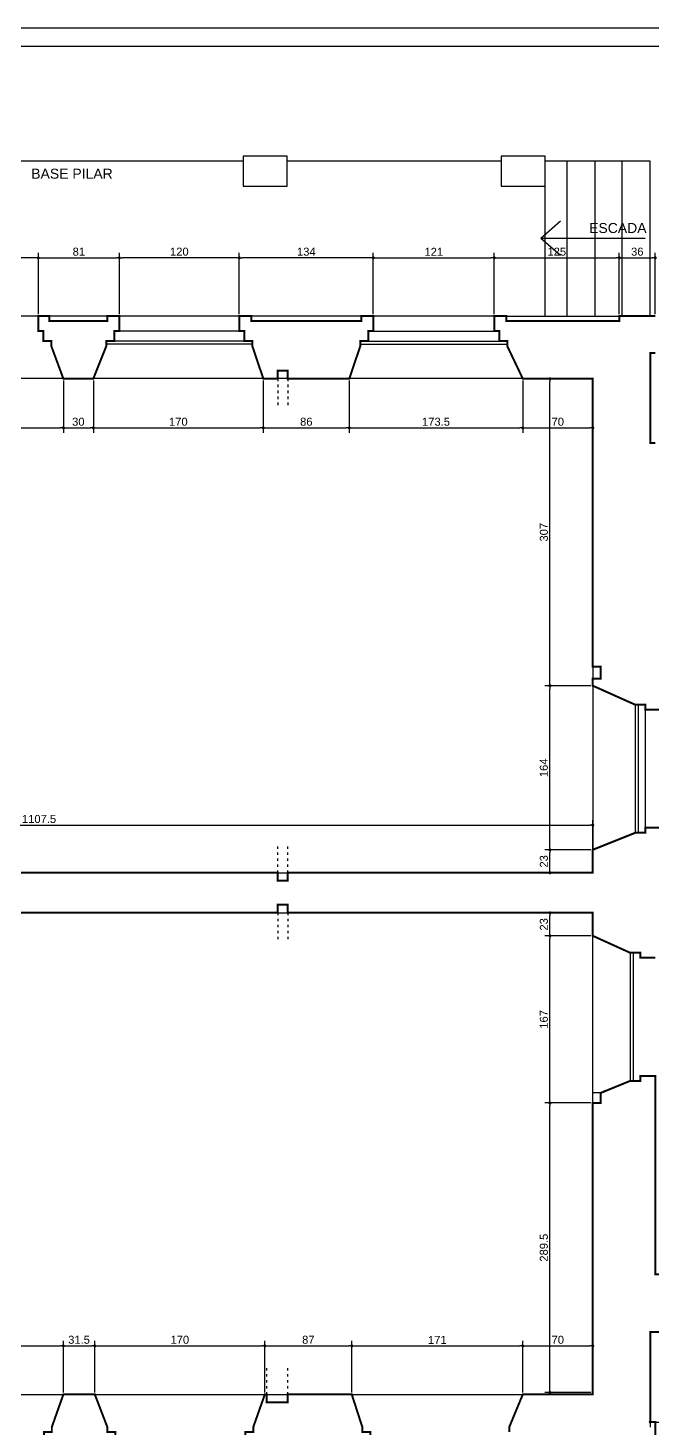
# Model space of a CAD drawing. Extents: x -6873 to 8611, y -8363 to -1732.
# Drawn here: x -5174 to -4550, y -5413 to -4013 of the extents above; entities that cross this region are included whole.
import ezdxf

# ---------------------------------------------------------------- set-up
doc = ezdxf.new("R2010")
doc.units = 0
doc.header["$PDMODE"] = 35
doc.linetypes.add('ACAD_ISO03W100', pattern=[30, 12, -18])
doc.layers.get('0').update_dxf_attribs({"linetype": 'CONTINUOUS'})
doc.layers.get('DEFPOINTS').update_dxf_attribs({"linetype": 'CONTINUOUS'})
for name, color, linetype in [('COTA', 7, 'CONTINUOUS'), ('PAREDE', 7, 'CONTINUOUS'), ('PAREDE_FINA', 7, 'CONTINUOUS')]:
    doc.layers.add(name, color=color, linetype=linetype)
doc.styles.add('TEXTO', font='ARIAL.TTF')
doc.dimstyles.new('COTA', dxfattribs={"dimtxt": 8, "dimasz": 3, "dimexe": 5, "dimexo": 2, "dimgap": 2, "dimtad": 1, "dimdec": 1, "dimdsep": 46, "dimtxsty": 'TEXTO', "dimblk1": 'DOT', "dimblk2": 'DOT', "dimsah": 1, "dimcen": 0, "dimclrd": 256, "dimclre": 256, "dimclrt": 256, "dimadec": 0, "dimazin": 0, "dimtfac": 1, "dimtdec": 4, "dimtmove": 0, "dimatfit": 3, "dimldrblk": 'DOT', "dimfxl": 1, "dimtolj": 1, "dimtzin": 0, "dimarcsym": 0})

# ---------------------------------------------------------------- blocks, each defined once
blk = doc.blocks.new('_DOT')
at = {"color": 0, "linetype": 'ByBlock'}
blk.add_line((-0.5, 0), (-1, 0), dxfattribs=at)
at = {"color": 0, "linetype": 'ByBlock', "const_width": 0.5}
blk.add_lwpolyline([(-0.25, 0, 1), (0.25, 0, 1)], format="xyb", close=True, dxfattribs=at)
blk = doc.blocks.new('*D14')
at = {"layer": 'COTA', "lineweight": -2}
for p, q in [((-5304.9, -5377.2), (-5304.9, -5325.6)), ((-5301.9, -5330.6), (-5142.1, -5330.6)), ((-5139.1, -5377.2), (-5139.1, -5325.6))]:
    blk.add_line(p, q, dxfattribs=at)
at = {"layer": 'DEFPOINTS', "color": 0}
for p in [(-5139.1, -5330.6), (-5304.9, -5379.2), (-5139.1, -5379.2)]:
    blk.add_point(p, dxfattribs=at)
at = {"layer": 'COTA', "lineweight": -2, "xscale": 3, "yscale": 3, "zscale": 3, "rotation": 180}
blk.add_blockref('_DOT', (-5304.9, -5330.6), dxfattribs=at)
at = {"layer": 'COTA', "lineweight": -2, "xscale": 3, "yscale": 3, "zscale": 3}
blk.add_blockref('_DOT', (-5139.1, -5330.6), dxfattribs=at)
at = {"layer": 'COTA', "insert": (-5222, -5324.5), "char_height": 8, "attachment_point": 5, "style": 'TEXTO'}
blk.add_mtext('\\A1;165.8', dxfattribs=at)
blk = doc.blocks.new('*D15')
at = {"layer": 'COTA', "lineweight": -2}
for p, q in [((-5139.1, -5377.2), (-5139.1, -5325.6)), ((-5136.1, -5330.6), (-5110.6, -5330.6)), ((-5107.6, -5377.2), (-5107.6, -5325.6))]:
    blk.add_line(p, q, dxfattribs=at)
at = {"layer": 'DEFPOINTS', "color": 0}
for p in [(-5107.6, -5330.6), (-5139.1, -5379.2), (-5107.6, -5379.2)]:
    blk.add_point(p, dxfattribs=at)
at = {"layer": 'COTA', "lineweight": -2, "xscale": 3, "yscale": 3, "zscale": 3, "rotation": 180}
blk.add_blockref('_DOT', (-5139.1, -5330.6), dxfattribs=at)
at = {"layer": 'COTA', "lineweight": -2, "xscale": 3, "yscale": 3, "zscale": 3}
blk.add_blockref('_DOT', (-5107.6, -5330.6), dxfattribs=at)
at = {"layer": 'COTA', "insert": (-5123.4, -5324.5), "char_height": 8, "attachment_point": 5, "style": 'TEXTO'}
blk.add_mtext('\\A1;31.5', dxfattribs=at)
blk = doc.blocks.new('*D16')
at = {"layer": 'COTA', "lineweight": -2}
for p, q in [((-5107.6, -5377.2), (-5107.6, -5325.6)), ((-5104.6, -5330.6), (-4940.6, -5330.6)), ((-4937.6, -5377.2), (-4937.6, -5325.6))]:
    blk.add_line(p, q, dxfattribs=at)
at = {"layer": 'DEFPOINTS', "color": 0}
for p in [(-4937.6, -5330.6), (-5107.6, -5379.2), (-4937.6, -5379.2)]:
    blk.add_point(p, dxfattribs=at)
at = {"layer": 'COTA', "lineweight": -2, "xscale": 3, "yscale": 3, "zscale": 3, "rotation": 180}
blk.add_blockref('_DOT', (-5107.6, -5330.6), dxfattribs=at)
at = {"layer": 'COTA', "lineweight": -2, "xscale": 3, "yscale": 3, "zscale": 3}
blk.add_blockref('_DOT', (-4937.6, -5330.6), dxfattribs=at)
at = {"layer": 'COTA', "insert": (-5022.6, -5324.5), "char_height": 8, "attachment_point": 5, "style": 'TEXTO'}
blk.add_mtext('\\A1;170', dxfattribs=at)
blk = doc.blocks.new('*D17')
at = {"layer": 'COTA', "lineweight": -2}
for p, q in [((-4937.6, -5377.2), (-4937.6, -5325.6)), ((-4934.6, -5330.6), (-4853.6, -5330.6)), ((-4850.6, -5377.2), (-4850.6, -5325.6))]:
    blk.add_line(p, q, dxfattribs=at)
at = {"layer": 'DEFPOINTS', "color": 0}
for p in [(-4850.6, -5330.6), (-4937.6, -5379.2), (-4850.6, -5379.2)]:
    blk.add_point(p, dxfattribs=at)
at = {"layer": 'COTA', "lineweight": -2, "xscale": 3, "yscale": 3, "zscale": 3, "rotation": 180}
blk.add_blockref('_DOT', (-4937.6, -5330.6), dxfattribs=at)
at = {"layer": 'COTA', "lineweight": -2, "xscale": 3, "yscale": 3, "zscale": 3}
blk.add_blockref('_DOT', (-4850.6, -5330.6), dxfattribs=at)
at = {"layer": 'COTA', "insert": (-4894.1, -5324.5), "char_height": 8, "attachment_point": 5, "style": 'TEXTO'}
blk.add_mtext('\\A1;87', dxfattribs=at)
blk = doc.blocks.new('*D18')
at = {"layer": 'COTA', "lineweight": -2}
for p, q in [((-4850.6, -5377.2), (-4850.6, -5325.6)), ((-4847.6, -5330.6), (-4682.6, -5330.6)), ((-4679.6, -5377.2), (-4679.6, -5325.6))]:
    blk.add_line(p, q, dxfattribs=at)
at = {"layer": 'DEFPOINTS', "color": 0}
for p in [(-4679.6, -5330.6), (-4850.6, -5379.2), (-4679.6, -5379.2)]:
    blk.add_point(p, dxfattribs=at)
at = {"layer": 'COTA', "lineweight": -2, "xscale": 3, "yscale": 3, "zscale": 3, "rotation": 180}
blk.add_blockref('_DOT', (-4850.6, -5330.6), dxfattribs=at)
at = {"layer": 'COTA', "lineweight": -2, "xscale": 3, "yscale": 3, "zscale": 3}
blk.add_blockref('_DOT', (-4679.6, -5330.6), dxfattribs=at)
at = {"layer": 'COTA', "insert": (-4765.1, -5324.6), "char_height": 8, "attachment_point": 5, "style": 'TEXTO'}
blk.add_mtext('\\A1;171', dxfattribs=at)
blk = doc.blocks.new('*D25')
at = {"layer": 'COTA', "lineweight": -2}
for p, q in [((-4679.6, -5377.2), (-4679.6, -5325.6)), ((-4676.6, -5330.6), (-4612.6, -5330.6)), ((-4609.6, -5377.2), (-4609.6, -5325.6))]:
    blk.add_line(p, q, dxfattribs=at)
at = {"layer": 'DEFPOINTS', "color": 0}
for p in [(-4609.6, -5330.6), (-4679.6, -5379.2), (-4609.6, -5379.2)]:
    blk.add_point(p, dxfattribs=at)
at = {"layer": 'COTA', "lineweight": -2, "xscale": 3, "yscale": 3, "zscale": 3, "rotation": 180}
blk.add_blockref('_DOT', (-4679.6, -5330.6), dxfattribs=at)
at = {"layer": 'COTA', "lineweight": -2, "xscale": 3, "yscale": 3, "zscale": 3}
blk.add_blockref('_DOT', (-4609.6, -5330.6), dxfattribs=at)
at = {"layer": 'COTA', "insert": (-4644.6, -5324.5), "char_height": 8, "attachment_point": 5, "style": 'TEXTO'}
blk.add_mtext('\\A1;70', dxfattribs=at)
blk = doc.blocks.new('*D75')
at = {"layer": 'COTA', "lineweight": -2}
for p, q in [((-5284.1, -4299.2), (-5284.1, -4237.9)), ((-5164.1, -4299.2), (-5164.1, -4237.9)), ((-5167.1, -4242.9), (-5281.1, -4242.9))]:
    blk.add_line(p, q, dxfattribs=at)
at = {"layer": 'DEFPOINTS', "color": 0}
for p in [(-5284.1, -4242.9), (-5284.1, -4301.2), (-5164.1, -4301.2)]:
    blk.add_point(p, dxfattribs=at)
at = {"layer": 'COTA', "lineweight": -2, "xscale": 3, "yscale": 3, "zscale": 3, "rotation": 180}
blk.add_blockref('_DOT', (-5284.1, -4242.9), dxfattribs=at)
at = {"layer": 'COTA', "lineweight": -2, "xscale": 3, "yscale": 3, "zscale": 3}
blk.add_blockref('_DOT', (-5164.1, -4242.9), dxfattribs=at)
at = {"layer": 'COTA', "insert": (-5224.1, -4236.8), "char_height": 8, "attachment_point": 5, "style": 'TEXTO'}
blk.add_mtext('\\A1;120', dxfattribs=at)
blk = doc.blocks.new('*D76')
at = {"layer": 'COTA', "lineweight": -2}
for p, q in [((-5164.1, -4299.2), (-5164.1, -4237.9)), ((-5083.1, -4299.2), (-5083.1, -4237.9)), ((-5161.1, -4242.9), (-5086.1, -4242.9))]:
    blk.add_line(p, q, dxfattribs=at)
at = {"layer": 'DEFPOINTS', "color": 0}
for p in [(-5083.1, -4242.9), (-5164.1, -4301.2), (-5083.1, -4301.2)]:
    blk.add_point(p, dxfattribs=at)
at = {"layer": 'COTA', "lineweight": -2, "xscale": 3, "yscale": 3, "zscale": 3, "rotation": 180}
blk.add_blockref('_DOT', (-5164.1, -4242.9), dxfattribs=at)
at = {"layer": 'COTA', "lineweight": -2, "xscale": 3, "yscale": 3, "zscale": 3}
blk.add_blockref('_DOT', (-5083.1, -4242.9), dxfattribs=at)
at = {"layer": 'COTA', "insert": (-5123.6, -4236.8), "char_height": 8, "attachment_point": 5, "style": 'TEXTO'}
blk.add_mtext('\\A1;81', dxfattribs=at)
blk = doc.blocks.new('*D77')
at = {"layer": 'COTA', "lineweight": -2}
for p, q in [((-5083.1, -4299.2), (-5083.1, -4237.9)), ((-4963.1, -4299.2), (-4963.1, -4237.9)), ((-4966.1, -4242.9), (-5080.1, -4242.9))]:
    blk.add_line(p, q, dxfattribs=at)
at = {"layer": 'DEFPOINTS', "color": 0}
for p in [(-5083.1, -4242.9), (-5083.1, -4301.2), (-4963.1, -4301.2)]:
    blk.add_point(p, dxfattribs=at)
at = {"layer": 'COTA', "lineweight": -2, "xscale": 3, "yscale": 3, "zscale": 3, "rotation": 180}
blk.add_blockref('_DOT', (-5083.1, -4242.9), dxfattribs=at)
at = {"layer": 'COTA', "lineweight": -2, "xscale": 3, "yscale": 3, "zscale": 3}
blk.add_blockref('_DOT', (-4963.1, -4242.9), dxfattribs=at)
at = {"layer": 'COTA', "insert": (-5023.1, -4236.8), "char_height": 8, "attachment_point": 5, "style": 'TEXTO'}
blk.add_mtext('\\A1;120', dxfattribs=at)
blk = doc.blocks.new('*D78')
at = {"layer": 'COTA', "lineweight": -2}
for p, q in [((-4963.1, -4299.2), (-4963.1, -4237.9)), ((-4829.1, -4299.2), (-4829.1, -4237.9)), ((-4832.1, -4242.9), (-4960.1, -4242.9))]:
    blk.add_line(p, q, dxfattribs=at)
at = {"layer": 'DEFPOINTS', "color": 0}
for p in [(-4963.1, -4242.9), (-4963.1, -4301.2), (-4829.1, -4301.2)]:
    blk.add_point(p, dxfattribs=at)
at = {"layer": 'COTA', "lineweight": -2, "xscale": 3, "yscale": 3, "zscale": 3, "rotation": 180}
blk.add_blockref('_DOT', (-4963.1, -4242.9), dxfattribs=at)
at = {"layer": 'COTA', "lineweight": -2, "xscale": 3, "yscale": 3, "zscale": 3}
blk.add_blockref('_DOT', (-4829.1, -4242.9), dxfattribs=at)
at = {"layer": 'COTA', "insert": (-4896.1, -4236.8), "char_height": 8, "attachment_point": 5, "style": 'TEXTO'}
blk.add_mtext('\\A1;134', dxfattribs=at)
blk = doc.blocks.new('*D79')
at = {"layer": 'COTA', "lineweight": -2}
for p, q in [((-4829.1, -4299.2), (-4829.1, -4237.9)), ((-4708.1, -4299.2), (-4708.1, -4237.9)), ((-4826.1, -4242.9), (-4711.1, -4242.9))]:
    blk.add_line(p, q, dxfattribs=at)
at = {"layer": 'DEFPOINTS', "color": 0}
for p in [(-4708.1, -4242.9), (-4829.1, -4301.2), (-4708.1, -4301.2)]:
    blk.add_point(p, dxfattribs=at)
at = {"layer": 'COTA', "lineweight": -2, "xscale": 3, "yscale": 3, "zscale": 3, "rotation": 180}
blk.add_blockref('_DOT', (-4829.1, -4242.9), dxfattribs=at)
at = {"layer": 'COTA', "lineweight": -2, "xscale": 3, "yscale": 3, "zscale": 3}
blk.add_blockref('_DOT', (-4708.1, -4242.9), dxfattribs=at)
at = {"layer": 'COTA', "insert": (-4768.6, -4236.9), "char_height": 8, "attachment_point": 5, "style": 'TEXTO'}
blk.add_mtext('\\A1;121', dxfattribs=at)
blk = doc.blocks.new('*D80')
at = {"layer": 'COTA', "lineweight": -2}
for p, q in [((-4708.1, -4299.2), (-4708.1, -4237.9)), ((-4583.1, -4299.2), (-4583.1, -4237.9)), ((-4705.1, -4242.9), (-4586.1, -4242.9))]:
    blk.add_line(p, q, dxfattribs=at)
at = {"layer": 'DEFPOINTS', "color": 0}
for p in [(-4583.1, -4242.9), (-4708.1, -4301.2), (-4583.1, -4301.2)]:
    blk.add_point(p, dxfattribs=at)
at = {"layer": 'COTA', "lineweight": -2, "xscale": 3, "yscale": 3, "zscale": 3, "rotation": 180}
blk.add_blockref('_DOT', (-4708.1, -4242.9), dxfattribs=at)
at = {"layer": 'COTA', "lineweight": -2, "xscale": 3, "yscale": 3, "zscale": 3}
blk.add_blockref('_DOT', (-4583.1, -4242.9), dxfattribs=at)
at = {"layer": 'COTA', "insert": (-4645.6, -4236.8), "char_height": 8, "attachment_point": 5, "style": 'TEXTO'}
blk.add_mtext('\\A1;125', dxfattribs=at)
blk = doc.blocks.new('*D82')
at = {"layer": 'COTA', "lineweight": -2}
for p, q in [((-5310.1, -4365.7), (-5310.1, -4417.9)), ((-5139.1, -4365.7), (-5139.1, -4417.9)), ((-5307.1, -4412.9), (-5142.1, -4412.9))]:
    blk.add_line(p, q, dxfattribs=at)
at = {"layer": 'DEFPOINTS', "color": 0}
for p in [(-5310.1, -4363.7), (-5139.1, -4363.7), (-5139.1, -4412.9)]:
    blk.add_point(p, dxfattribs=at)
at = {"layer": 'COTA', "lineweight": -2, "xscale": 3, "yscale": 3, "zscale": 3, "rotation": 180}
blk.add_blockref('_DOT', (-5310.1, -4412.9), dxfattribs=at)
at = {"layer": 'COTA', "lineweight": -2, "xscale": 3, "yscale": 3, "zscale": 3}
blk.add_blockref('_DOT', (-5139.1, -4412.9), dxfattribs=at)
at = {"layer": 'COTA', "insert": (-5224.6, -4406.9), "char_height": 8, "attachment_point": 5, "style": 'TEXTO'}
blk.add_mtext('\\A1;171', dxfattribs=at)
blk = doc.blocks.new('*D83')
at = {"layer": 'COTA', "lineweight": -2}
for p, q in [((-5139.1, -4365.7), (-5139.1, -4417.9)), ((-5109.1, -4365.7), (-5109.1, -4417.9)), ((-5136.1, -4412.9), (-5112.1, -4412.9))]:
    blk.add_line(p, q, dxfattribs=at)
at = {"layer": 'DEFPOINTS', "color": 0}
for p in [(-5139.1, -4363.7), (-5109.1, -4363.7), (-5109.1, -4412.9)]:
    blk.add_point(p, dxfattribs=at)
at = {"layer": 'COTA', "lineweight": -2, "xscale": 3, "yscale": 3, "zscale": 3, "rotation": 180}
blk.add_blockref('_DOT', (-5139.1, -4412.9), dxfattribs=at)
at = {"layer": 'COTA', "lineweight": -2, "xscale": 3, "yscale": 3, "zscale": 3}
blk.add_blockref('_DOT', (-5109.1, -4412.9), dxfattribs=at)
at = {"layer": 'COTA', "insert": (-5124.1, -4406.8), "char_height": 8, "attachment_point": 5, "style": 'TEXTO'}
blk.add_mtext('\\A1;30', dxfattribs=at)
blk = doc.blocks.new('*D84')
at = {"layer": 'COTA', "lineweight": -2}
for p, q in [((-5109.1, -4365.7), (-5109.1, -4417.9)), ((-4939.1, -4365.7), (-4939.1, -4417.9)), ((-5106.1, -4412.9), (-4942.1, -4412.9))]:
    blk.add_line(p, q, dxfattribs=at)
at = {"layer": 'DEFPOINTS', "color": 0}
for p in [(-5109.1, -4363.7), (-4939.1, -4363.7), (-4939.1, -4412.9)]:
    blk.add_point(p, dxfattribs=at)
at = {"layer": 'COTA', "lineweight": -2, "xscale": 3, "yscale": 3, "zscale": 3, "rotation": 180}
blk.add_blockref('_DOT', (-5109.1, -4412.9), dxfattribs=at)
at = {"layer": 'COTA', "lineweight": -2, "xscale": 3, "yscale": 3, "zscale": 3}
blk.add_blockref('_DOT', (-4939.1, -4412.9), dxfattribs=at)
at = {"layer": 'COTA', "insert": (-5024.1, -4406.8), "char_height": 8, "attachment_point": 5, "style": 'TEXTO'}
blk.add_mtext('\\A1;170', dxfattribs=at)
blk = doc.blocks.new('*D85')
at = {"layer": 'COTA', "lineweight": -2}
for p, q in [((-4939.1, -4365.7), (-4939.1, -4417.9)), ((-4853.1, -4365.7), (-4853.1, -4417.9)), ((-4936.1, -4412.9), (-4856.1, -4412.9))]:
    blk.add_line(p, q, dxfattribs=at)
at = {"layer": 'DEFPOINTS', "color": 0}
for p in [(-4939.1, -4363.7), (-4853.1, -4363.7), (-4853.1, -4412.9)]:
    blk.add_point(p, dxfattribs=at)
at = {"layer": 'COTA', "lineweight": -2, "xscale": 3, "yscale": 3, "zscale": 3, "rotation": 180}
blk.add_blockref('_DOT', (-4939.1, -4412.9), dxfattribs=at)
at = {"layer": 'COTA', "lineweight": -2, "xscale": 3, "yscale": 3, "zscale": 3}
blk.add_blockref('_DOT', (-4853.1, -4412.9), dxfattribs=at)
at = {"layer": 'COTA', "insert": (-4896.1, -4406.8), "char_height": 8, "attachment_point": 5, "style": 'TEXTO'}
blk.add_mtext('\\A1;86', dxfattribs=at)
blk = doc.blocks.new('*D86')
at = {"layer": 'COTA', "lineweight": -2}
for p, q in [((-4853.1, -4365.7), (-4853.1, -4417.9)), ((-4679.6, -4365.7), (-4679.6, -4417.9)), ((-4850.1, -4412.9), (-4682.6, -4412.9))]:
    blk.add_line(p, q, dxfattribs=at)
at = {"layer": 'DEFPOINTS', "color": 0}
for p in [(-4853.1, -4363.7), (-4679.6, -4363.7), (-4679.6, -4412.9)]:
    blk.add_point(p, dxfattribs=at)
at = {"layer": 'COTA', "lineweight": -2, "xscale": 3, "yscale": 3, "zscale": 3, "rotation": 180}
blk.add_blockref('_DOT', (-4853.1, -4412.9), dxfattribs=at)
at = {"layer": 'COTA', "lineweight": -2, "xscale": 3, "yscale": 3, "zscale": 3}
blk.add_blockref('_DOT', (-4679.6, -4412.9), dxfattribs=at)
at = {"layer": 'COTA', "insert": (-4766.4, -4406.8), "char_height": 8, "attachment_point": 5, "style": 'TEXTO'}
blk.add_mtext('\\A1;173.5', dxfattribs=at)
blk = doc.blocks.new('*D87')
at = {"layer": 'COTA', "lineweight": -2}
for p, q in [((-4679.6, -4365.7), (-4679.6, -4417.9)), ((-4609.6, -4365.7), (-4609.6, -4417.9)), ((-4676.6, -4412.9), (-4612.6, -4412.9))]:
    blk.add_line(p, q, dxfattribs=at)
at = {"layer": 'DEFPOINTS', "color": 0}
for p in [(-4679.6, -4363.7), (-4609.6, -4363.7), (-4609.6, -4412.9)]:
    blk.add_point(p, dxfattribs=at)
at = {"layer": 'COTA', "lineweight": -2, "xscale": 3, "yscale": 3, "zscale": 3, "rotation": 180}
blk.add_blockref('_DOT', (-4679.6, -4412.9), dxfattribs=at)
at = {"layer": 'COTA', "lineweight": -2, "xscale": 3, "yscale": 3, "zscale": 3}
blk.add_blockref('_DOT', (-4609.6, -4412.9), dxfattribs=at)
at = {"layer": 'COTA', "insert": (-4644.6, -4406.8), "char_height": 8, "attachment_point": 5, "style": 'TEXTO'}
blk.add_mtext('\\A1;70', dxfattribs=at)
blk = doc.blocks.new('*D88')
at = {"layer": 'COTA', "lineweight": -2}
for p, q in [((-4611.6, -5087.7), (-4657.4, -5087.7)), ((-4652.4, -5374.2), (-4652.4, -5090.7)), ((-4611.6, -5377.2), (-4657.4, -5377.2))]:
    blk.add_line(p, q, dxfattribs=at)
at = {"layer": 'DEFPOINTS', "color": 0}
for p in [(-4652.4, -5087.7), (-4609.6, -5087.7), (-4609.6, -5377.2)]:
    blk.add_point(p, dxfattribs=at)
at = {"layer": 'COTA', "lineweight": -2, "xscale": 3, "yscale": 3, "zscale": 3}
for p, rotation in [((-4652.4, -5087.7), 90), ((-4652.4, -5377.2), 270)]:
    blk.add_blockref('_DOT', p, dxfattribs=dict(at, rotation=rotation))
at = {"layer": 'COTA', "insert": (-4658.5, -5232.4), "char_height": 8, "attachment_point": 5, "rotation": 90, "style": 'TEXTO'}
blk.add_mtext('\\A1;289.5', dxfattribs=at)
blk = doc.blocks.new('*D89')
at = {"layer": 'COTA', "lineweight": -2}
for p, q in [((-4611.6, -4920.7), (-4657.4, -4920.7)), ((-4652.4, -5084.7), (-4652.4, -4923.7)), ((-4611.6, -5087.7), (-4657.4, -5087.7))]:
    blk.add_line(p, q, dxfattribs=at)
at = {"layer": 'DEFPOINTS', "color": 0}
for p in [(-4652.4, -4920.7), (-4609.6, -4920.7), (-4609.6, -5087.7)]:
    blk.add_point(p, dxfattribs=at)
at = {"layer": 'COTA', "lineweight": -2, "xscale": 3, "yscale": 3, "zscale": 3}
for p, rotation in [((-4652.4, -4920.7), 90), ((-4652.4, -5087.7), 270)]:
    blk.add_blockref('_DOT', p, dxfattribs=dict(at, rotation=rotation))
at = {"layer": 'COTA', "insert": (-4658.5, -5004.2), "char_height": 8, "attachment_point": 5, "rotation": 90, "style": 'TEXTO'}
blk.add_mtext('\\A1;167', dxfattribs=at)
blk = doc.blocks.new('*D90')
at = {"layer": 'COTA', "lineweight": -2}
for p, q in [((-4611.6, -4897.7), (-4657.4, -4897.7)), ((-4652.4, -4917.7), (-4652.4, -4900.7)), ((-4611.6, -4920.7), (-4657.4, -4920.7))]:
    blk.add_line(p, q, dxfattribs=at)
at = {"layer": 'DEFPOINTS', "color": 0}
for p in [(-4652.4, -4897.7), (-4609.6, -4897.7), (-4609.6, -4920.7)]:
    blk.add_point(p, dxfattribs=at)
at = {"layer": 'COTA', "lineweight": -2, "xscale": 3, "yscale": 3, "zscale": 3}
for p, rotation in [((-4652.4, -4897.7), 90), ((-4652.4, -4920.7), 270)]:
    blk.add_blockref('_DOT', p, dxfattribs=dict(at, rotation=rotation))
at = {"layer": 'COTA', "insert": (-4658.5, -4909.2), "char_height": 8, "attachment_point": 5, "rotation": 90, "style": 'TEXTO'}
blk.add_mtext('\\A1;23', dxfattribs=at)
blk = doc.blocks.new('*D102')
at = {"layer": 'COTA', "lineweight": -2}
for p, q in [((-4583.1, -4299.2), (-4583.1, -4237.9)), ((-4547.1, -4299.2), (-4547.1, -4237.9)), ((-4580.1, -4242.9), (-4550.1, -4242.9))]:
    blk.add_line(p, q, dxfattribs=at)
at = {"layer": 'DEFPOINTS', "color": 0}
for p in [(-4547.1, -4242.9), (-4583.1, -4301.2), (-4547.1, -4301.2)]:
    blk.add_point(p, dxfattribs=at)
at = {"layer": 'COTA', "lineweight": -2, "xscale": 3, "yscale": 3, "zscale": 3, "rotation": 180}
blk.add_blockref('_DOT', (-4583.1, -4242.9), dxfattribs=at)
at = {"layer": 'COTA', "lineweight": -2, "xscale": 3, "yscale": 3, "zscale": 3}
blk.add_blockref('_DOT', (-4547.1, -4242.9), dxfattribs=at)
at = {"layer": 'COTA', "insert": (-4565.1, -4236.8), "char_height": 8, "attachment_point": 5, "style": 'TEXTO'}
blk.add_mtext('\\A1;36', dxfattribs=at)
blk = doc.blocks.new('*D127')
at = {"layer": 'COTA', "lineweight": -2}
for p, q in [((-4611.6, -4834.7), (-4657.4, -4834.7)), ((-4652.4, -4854.7), (-4652.4, -4837.7)), ((-4611.6, -4857.7), (-4657.4, -4857.7))]:
    blk.add_line(p, q, dxfattribs=at)
at = {"layer": 'DEFPOINTS', "color": 0}
for p in [(-4652.4, -4834.7), (-4609.6, -4834.7), (-4609.6, -4857.7)]:
    blk.add_point(p, dxfattribs=at)
at = {"layer": 'COTA', "lineweight": -2, "xscale": 3, "yscale": 3, "zscale": 3}
for p, rotation in [((-4652.4, -4834.7), 90), ((-4652.4, -4857.7), 270)]:
    blk.add_blockref('_DOT', p, dxfattribs=dict(at, rotation=rotation))
at = {"layer": 'COTA', "insert": (-4658.5, -4846.2), "char_height": 8, "attachment_point": 5, "rotation": 90, "style": 'TEXTO'}
blk.add_mtext('\\A1;23', dxfattribs=at)
blk = doc.blocks.new('*D128')
at = {"layer": 'COTA', "lineweight": -2}
for p, q in [((-4611.6, -4670.6), (-4657.4, -4670.6)), ((-4652.4, -4831.7), (-4652.4, -4673.6)), ((-4611.6, -4834.7), (-4657.4, -4834.7))]:
    blk.add_line(p, q, dxfattribs=at)
at = {"layer": 'DEFPOINTS', "color": 0}
for p in [(-4652.4, -4670.6), (-4609.6, -4670.6), (-4609.6, -4834.7)]:
    blk.add_point(p, dxfattribs=at)
at = {"layer": 'COTA', "lineweight": -2, "xscale": 3, "yscale": 3, "zscale": 3}
for p, rotation in [((-4652.4, -4670.6), 90), ((-4652.4, -4834.7), 270)]:
    blk.add_blockref('_DOT', p, dxfattribs=dict(at, rotation=rotation))
at = {"layer": 'COTA', "insert": (-4658.5, -4752.7), "char_height": 8, "attachment_point": 5, "rotation": 90, "style": 'TEXTO'}
blk.add_mtext('\\A1;164', dxfattribs=at)
blk = doc.blocks.new('*D129')
at = {"layer": 'COTA', "lineweight": -2}
for p, q in [((-4611.6, -4363.7), (-4657.4, -4363.7)), ((-4652.4, -4667.6), (-4652.4, -4366.7)), ((-4611.6, -4670.6), (-4657.4, -4670.6))]:
    blk.add_line(p, q, dxfattribs=at)
at = {"layer": 'DEFPOINTS', "color": 0}
for p in [(-4652.4, -4363.7), (-4609.6, -4363.7), (-4609.6, -4670.6)]:
    blk.add_point(p, dxfattribs=at)
at = {"layer": 'COTA', "lineweight": -2, "xscale": 3, "yscale": 3, "zscale": 3}
for p, rotation in [((-4652.4, -4363.7), 90), ((-4652.4, -4670.6), 270)]:
    blk.add_blockref('_DOT', p, dxfattribs=dict(at, rotation=rotation))
at = {"layer": 'COTA', "insert": (-4658.5, -4517.2), "char_height": 8, "attachment_point": 5, "rotation": 90, "style": 'TEXTO'}
blk.add_mtext('\\A1;307', dxfattribs=at)
blk = doc.blocks.new('*D133')
at = {"layer": 'COTA', "lineweight": -2}
for p, q in [((-5717.1, -4855.7), (-5717.1, -4805)), ((-5714.1, -4810), (-4612.6, -4810)), ((-4609.6, -4855.7), (-4609.6, -4805))]:
    blk.add_line(p, q, dxfattribs=at)
at = {"layer": 'DEFPOINTS', "color": 0}
for p in [(-4609.6, -4810), (-5717.1, -4857.7), (-4609.6, -4857.7)]:
    blk.add_point(p, dxfattribs=at)
at = {"layer": 'COTA', "lineweight": -2, "xscale": 3, "yscale": 3, "zscale": 3, "rotation": 180}
blk.add_blockref('_DOT', (-5717.1, -4810), dxfattribs=at)
at = {"layer": 'COTA', "lineweight": -2, "xscale": 3, "yscale": 3, "zscale": 3}
blk.add_blockref('_DOT', (-4609.6, -4810), dxfattribs=at)
at = {"layer": 'COTA', "insert": (-5163.4, -4803.9), "char_height": 8, "attachment_point": 5, "style": 'TEXTO'}
blk.add_mtext('\\A1;1107.5', dxfattribs=at)
blk = doc.blocks.new('*D137')
at = {"layer": 'COTA', "lineweight": -2}
for p, q in [((-4552.1, -5318.7), (-4552.1, -5411.7)), ((-4052.1, -5323.7), (-4052.1, -5411.7)), ((-4549.1, -5406.7), (-4055.1, -5406.7))]:
    blk.add_line(p, q, dxfattribs=at)
at = {"layer": 'DEFPOINTS', "color": 0}
for p in [(-4552.1, -5316.7), (-4052.1, -5321.7), (-4052.1, -5406.7)]:
    blk.add_point(p, dxfattribs=at)
at = {"layer": 'COTA', "lineweight": -2, "xscale": 3, "yscale": 3, "zscale": 3, "rotation": 180}
blk.add_blockref('_DOT', (-4552.1, -5406.7), dxfattribs=at)
at = {"layer": 'COTA', "lineweight": -2, "xscale": 3, "yscale": 3, "zscale": 3}
blk.add_blockref('_DOT', (-4052.1, -5406.7), dxfattribs=at)
at = {"layer": 'COTA', "insert": (-4302.1, -5400.6), "char_height": 8, "attachment_point": 5, "style": 'TEXTO'}
blk.add_mtext('\\A1;500', dxfattribs=at)

msp = doc.modelspace()

# ---------------------------------------------------------------- linework, layer by layer
at = {"layer": 'PAREDE', "const_width": 2}
for points in [[(-5164.11, -4301.16), (-5153.11, -4301.16), (-5153.11, -4306.16), (-5095.11, -4306.16), (-5095.11, -4301.16), (-5083.11, -4301.16), (-5083.11, -4316.16), (-5088.11, -4316.16), (-5088.11, -4326.16), (-5096.11, -4326.16), (-5096.11, -4331.16), (-5109.11, -4363.66), (-5139.11, -4363.66), (-5151.11, -4331.16), (-5151.11, -4326.16), (-5159.11, -4326.16), (-5159.11, -4316.16), (-5164.11, -4316.16)], [(-4914.61, -4355.66), (-4924.61, -4355.66), (-4924.61, -4363.66), (-4939.11, -4363.66), (-4950.11, -4331.16), (-4950.11, -4326.16), (-4958.11, -4326.16), (-4958.11, -4316.16), (-4963.11, -4316.16), (-4963.11, -4301.16), (-4951.11, -4301.16), (-4951.11, -4306.16), (-4841.11, -4306.16), (-4841.11, -4301.16), (-4829.11, -4301.16), (-4829.11, -4316.16), (-4834.11, -4316.16), (-4834.11, -4326.16), (-4842.11, -4326.16), (-4842.11, -4331.16), (-4853.11, -4363.66), (-4914.61, -4363.66)], [(-5150.61, -5411.66), (-5150.61, -5416.66), (-5158.61, -5416.66), (-5158.61, -5426.66), (-5163.61, -5426.66), (-5163.61, -5441.66), (-5152.61, -5441.66), (-5152.61, -5436.66), (-5094.11, -5436.66), (-5094.11, -5441.66), (-5082.11, -5441.66), (-5082.11, -5426.66), (-5087.11, -5426.66), (-5087.11, -5416.66), (-5095.11, -5416.66), (-5095.11, -5411.66), (-5107.61, -5379.16), (-5139.11, -5379.16)], [(-4935.61, -5387.16), (-4914.61, -5387.16), (-4914.61, -5379.16), (-4850.61, -5379.16), (-4840.11, -5411.66), (-4840.11, -5416.66), (-4832.11, -5416.66), (-4832.11, -5426.66), (-4827.11, -5426.66), (-4827.11, -5441.66), (-4838.11, -5441.66), (-4838.11, -5436.66), (-4950.11, -5436.66), (-4950.11, -5441.66), (-4962.11, -5441.66), (-4962.11, -5426.66), (-4957.11, -5426.66), (-4957.11, -5416.66), (-4949.11, -5416.66), (-4949.11, -5411.66), (-4937.61, -5379.16), (-4935.61, -5379.16)]]:
    msp.add_lwpolyline(points, close=True, dxfattribs=at)
for points in [[(-4547.11, -4301.16), (-4583.11, -4301.16), (-4583.11, -4306.16), (-4696.11, -4306.16), (-4696.11, -4301.16), (-4708.11, -4301.16), (-4708.11, -4316.16), (-4703.11, -4316.16), (-4703.11, -4326.16), (-4695.11, -4326.16), (-4695.11, -4331.16), (-4679.61, -4363.66), (-4609.61, -4363.66), (-4609.61, -4651.66), (-4601.61, -4651.66), (-4601.61, -4663.66), (-4609.61, -4663.66), (-4609.61, -4670.64), (-4567.11, -4689.66), (-4557.11, -4689.66), (-4557.11, -4694.66), (-4542.11, -4694.66)], [(-4547.11, -4428.16), (-4552.11, -4428.16), (-4552.11, -4338.16), (-4547.11, -4338.16)], [(-5326.86, -4857.66), (-4924.61, -4857.66), (-4924.61, -4865.66), (-4914.61, -4865.66), (-4914.61, -4857.66), (-4609.61, -4857.66), (-4609.61, -4834.66), (-4567.11, -4817.66), (-4557.11, -4817.66), (-4557.11, -4812.66), (-4542.11, -4812.66)], [(-4547.11, -4942.66), (-4562.11, -4942.66), (-4562.11, -4937.66), (-4572.11, -4937.66), (-4609.61, -4920.66), (-4609.61, -4897.66), (-4914.61, -4897.66), (-4914.61, -4889.66), (-4924.61, -4889.66), (-4924.61, -4897.66), (-5326.86, -4897.66)], [(-4547.11, -5441.66), (-4547.11, -5406.66), (-4552.11, -5406.66), (-4552.11, -5316.66), (-4547.11, -5316.66), (-4484.11, -5316.66), (-4484.11, -5291.66), (-4492.11, -5291.66), (-4492.11, -5259.16), (-4547.11, -5259.16), (-4547.11, -5060.66), (-4562.11, -5060.66), (-4562.11, -5065.66), (-4572.11, -5065.66), (-4601.61, -5077.66), (-4601.61, -5087.66), (-4609.61, -5087.66), (-4609.61, -5379.16), (-4679.61, -5379.16), (-4693.11, -5411.66), (-4693.11, -5416.66)]]:
    msp.add_lwpolyline(points, dxfattribs=at)
at = {"layer": 'PAREDE_FINA'}
msp.add_line((-4661.66, -4223.1), (-4557.04, -4223.1), dxfattribs=at)
for points in [[(-6071.11, -4013.16), (-4228.91, -4013.16)], [(-6175.61, -4031.16), (-4228.91, -4031.16)], [(-4959.11, -4146.16), (-5182.11, -4146.16)], [(-4701.11, -4146.16), (-4915.11, -4146.16)], [(-4657.11, -4301.16), (-4657.11, -4146.16)], [(-4552.11, -4146.16), (-4657.11, -4146.16)], [(-4635.11, -4301.16), (-4635.11, -4146.16)], [(-4607.11, -4301.16), (-4607.11, -4146.16)], [(-4580.11, -4301.16), (-4580.11, -4146.16)], [(-4552.11, -4301.16), (-4552.11, -4146.16)], [(-4661.66, -4223.1), (-4641.73, -4205.91)], [(-4661.66, -4223.1), (-4641.73, -4240.28)], [(-5164.11, -4301.16), (-5284.11, -4301.16)], [(-5095.11, -4301.16), (-5153.11, -4301.16)], [(-4963.11, -4301.16), (-5083.11, -4301.16)], [(-4841.11, -4301.16), (-4951.11, -4301.16)], [(-4708.11, -4301.16), (-4829.11, -4301.16)], [(-4696.11, -4301.16), (-4583.11, -4301.16)], [(-4963.11, -4316.16), (-5083.11, -4316.16)], [(-4829.11, -4316.16), (-4708.11, -4316.16)], [(-4950.11, -4329.16), (-5096.11, -4329.16)], [(-4958.11, -4326.16), (-5088.11, -4326.16)], [(-4842.11, -4329.16), (-4695.11, -4329.16)], [(-4834.11, -4326.16), (-4703.11, -4326.16)], [(-5139.11, -4363.66), (-5310.11, -4363.66)], [(-4939.11, -4363.66), (-5109.11, -4363.66)], [(-4914.61, -4363.66), (-4924.61, -4363.66)], [(-4679.61, -4363.66), (-4853.11, -4363.66)], [(-4609.61, -4651.66), (-4609.61, -4663.66)], [(-4609.61, -4670.64), (-4609.61, -4834.66)], [(-4567.11, -4689.66), (-4567.11, -4817.66)], [(-4564.11, -4689.66), (-4564.11, -4817.66)], [(-4557.11, -4694.66), (-4557.11, -4812.66)], [(-4924.61, -4857.66), (-4914.61, -4857.66)], [(-4924.61, -4897.66), (-4914.61, -4897.66)], [(-4609.61, -5087.66), (-4609.61, -4920.66)], [(-4572.11, -4937.66), (-4572.11, -5065.66)], [(-4569.11, -4937.66), (-4569.11, -5065.66)], [(-4601.61, -5077.66), (-4609.61, -5077.66)], [(-5304.86, -5379.16), (-5139.11, -5379.16)], [(-5107.61, -5379.16), (-4937.61, -5379.16)], [(-4935.61, -5379.16), (-4914.61, -5379.16)], [(-4850.61, -5379.16), (-4679.61, -5379.16)]]:
    msp.add_lwpolyline(points, dxfattribs=at)
for points in [[(-4915.11, -4146.16), (-4915.11, -4141.16), (-4959.11, -4141.16), (-4959.11, -4171.16), (-4915.11, -4171.16)], [(-4657.11, -4146.16), (-4657.11, -4141.16), (-4701.11, -4141.16), (-4701.11, -4171.16), (-4657.11, -4171.16)]]:
    msp.add_lwpolyline(points, close=True, dxfattribs=at)
at = {"layer": 'PAREDE_FINA', "linetype": 'ACAD_ISO03W100', "ltscale": 0.2}
for points in [[(-4924.61, -4363.66), (-4924.61, -4393.66)], [(-4914.61, -4363.66), (-4914.61, -4393.66)], [(-4924.61, -4857.66), (-4924.61, -4827.66)], [(-4914.61, -4857.66), (-4914.61, -4827.66)], [(-4924.61, -4897.66), (-4924.61, -4927.66)], [(-4914.61, -4897.66), (-4914.61, -4927.66)], [(-4935.61, -5379.16), (-4935.61, -5349.16)], [(-4914.61, -5379.16), (-4914.61, -5349.16)]]:
    msp.add_lwpolyline(points, dxfattribs=at)

# ---------------------------------------------------------------- texts
at = {"layer": 'PAREDE_FINA', "style": 'TEXTO'}
for s, p in [('BASE PILAR', (-5171.21, -4163.8)), ('ESCADA', (-4613.26, -4218.08))]:
    msp.add_text(s, height=10, dxfattribs=at).set_placement(p)

# ---------------------------------------------------------------- dimensions: what is measured, and where the dimension line sits
at = {"layer": 'COTA'}
for base, p1, p2, picture, middle in [((-5284.11, -4242.89), (-5164.11, -4301.16), (-5284.11, -4301.16), '*D75', (-5224.11, -4236.81)), ((-5083.11, -4242.89), (-5164.11, -4301.16), (-5083.11, -4301.16), '*D76', (-5123.61, -4236.81)), ((-5083.11, -4242.89), (-4963.11, -4301.16), (-5083.11, -4301.16), '*D77', (-5023.11, -4236.81)), ((-4963.11, -4242.89), (-4829.11, -4301.16), (-4963.11, -4301.16), '*D78', (-4896.11, -4236.8)), ((-4708.11, -4242.89), (-4829.11, -4301.16), (-4708.11, -4301.16), '*D79', (-4768.61, -4236.87)), ((-4583.11, -4242.89), (-4708.11, -4301.16), (-4583.11, -4301.16), '*D80', (-4645.61, -4236.81)), ((-4547.11, -4242.89), (-4583.11, -4301.16), (-4547.11, -4301.16), '*D102', (-4565.11, -4236.8)), ((-5139.11, -4412.92), (-5310.11, -4363.66), (-5139.11, -4363.66), '*D82', (-5224.61, -4406.9)), ((-5109.11, -4412.92), (-5139.11, -4363.66), (-5109.11, -4363.66), '*D83', (-5124.11, -4406.83)), ((-4939.11, -4412.92), (-5109.11, -4363.66), (-4939.11, -4363.66), '*D84', (-5024.11, -4406.84)), ((-4853.11, -4412.92), (-4939.11, -4363.66), (-4853.11, -4363.66), '*D85', (-4896.11, -4406.84)), ((-4679.61, -4412.92), (-4853.11, -4363.66), (-4679.61, -4363.66), '*D86', (-4766.36, -4406.83)), ((-4609.61, -4412.92), (-4679.61, -4363.66), (-4609.61, -4363.66), '*D87', (-4644.61, -4406.84)), ((-4609.61, -4810.03), (-5717.11, -4857.66), (-4609.61, -4857.66), '*D133', (-5163.36, -4803.95)), ((-4052.11, -5406.66), (-4552.11, -5316.66), (-4052.11, -5321.66), '*D137', (-4302.11, -5400.58)), ((-5139.10544906, -5330.6223423), (-5304.85544906, -5379.16122765), (-5139.10544906, -5379.16122765), '*D14', (-5221.98044906, -5324.5377584)), ((-5107.61, -5330.62), (-5139.11, -5379.16), (-5107.61, -5379.16), '*D15', (-5123.36, -5324.54)), ((-4937.61, -5330.62), (-5107.61, -5379.16), (-4937.61, -5379.16), '*D16', (-5022.61, -5324.54)), ((-4850.61, -5330.62), (-4937.61, -5379.16), (-4850.61, -5379.16), '*D17', (-4894.11, -5324.54)), ((-4679.61, -5330.62), (-4850.61, -5379.16), (-4679.61, -5379.16), '*D18', (-4765.11, -5324.61)), ((-4609.61, -5330.62), (-4679.61, -5379.16), (-4609.61, -5379.16), '*D25', (-4644.61, -5324.54))]:
    dim = msp.add_linear_dim(base=base, p1=p1, p2=p2, dimstyle='COTA', dxfattribs=at)
    dim.commit()
    dim.dimension.update_dxf_attribs({"geometry": picture, "text_midpoint": middle})
for base, p1, p2, picture, middle in [((-4652.41, -4363.66), (-4609.61, -4670.64), (-4609.61, -4363.66), '*D129', (-4658.49, -4517.15)), ((-4652.41, -4670.64), (-4609.61, -4834.66), (-4609.61, -4670.64), '*D128', (-4658.49, -4752.65)), ((-4652.41, -4834.66), (-4609.61, -4857.66), (-4609.61, -4834.66), '*D127', (-4658.49, -4846.16)), ((-4652.41, -4897.66), (-4609.61, -4920.66), (-4609.61, -4897.66), '*D90', (-4658.49, -4909.16)), ((-4652.41, -4920.66), (-4609.61, -5087.66), (-4609.61, -4920.66), '*D89', (-4658.49, -5004.16)), ((-4652.41, -5087.66), (-4609.61, -5377.16), (-4609.61, -5087.66), '*D88', (-4658.49, -5232.41))]:
    dim = msp.add_linear_dim(base=base, p1=p1, p2=p2, angle=90, dimstyle='COTA', dxfattribs=at)
    dim.commit()
    dim.dimension.update_dxf_attribs({"geometry": picture, "text_midpoint": middle})

doc.saveas('drawing.dxf')
